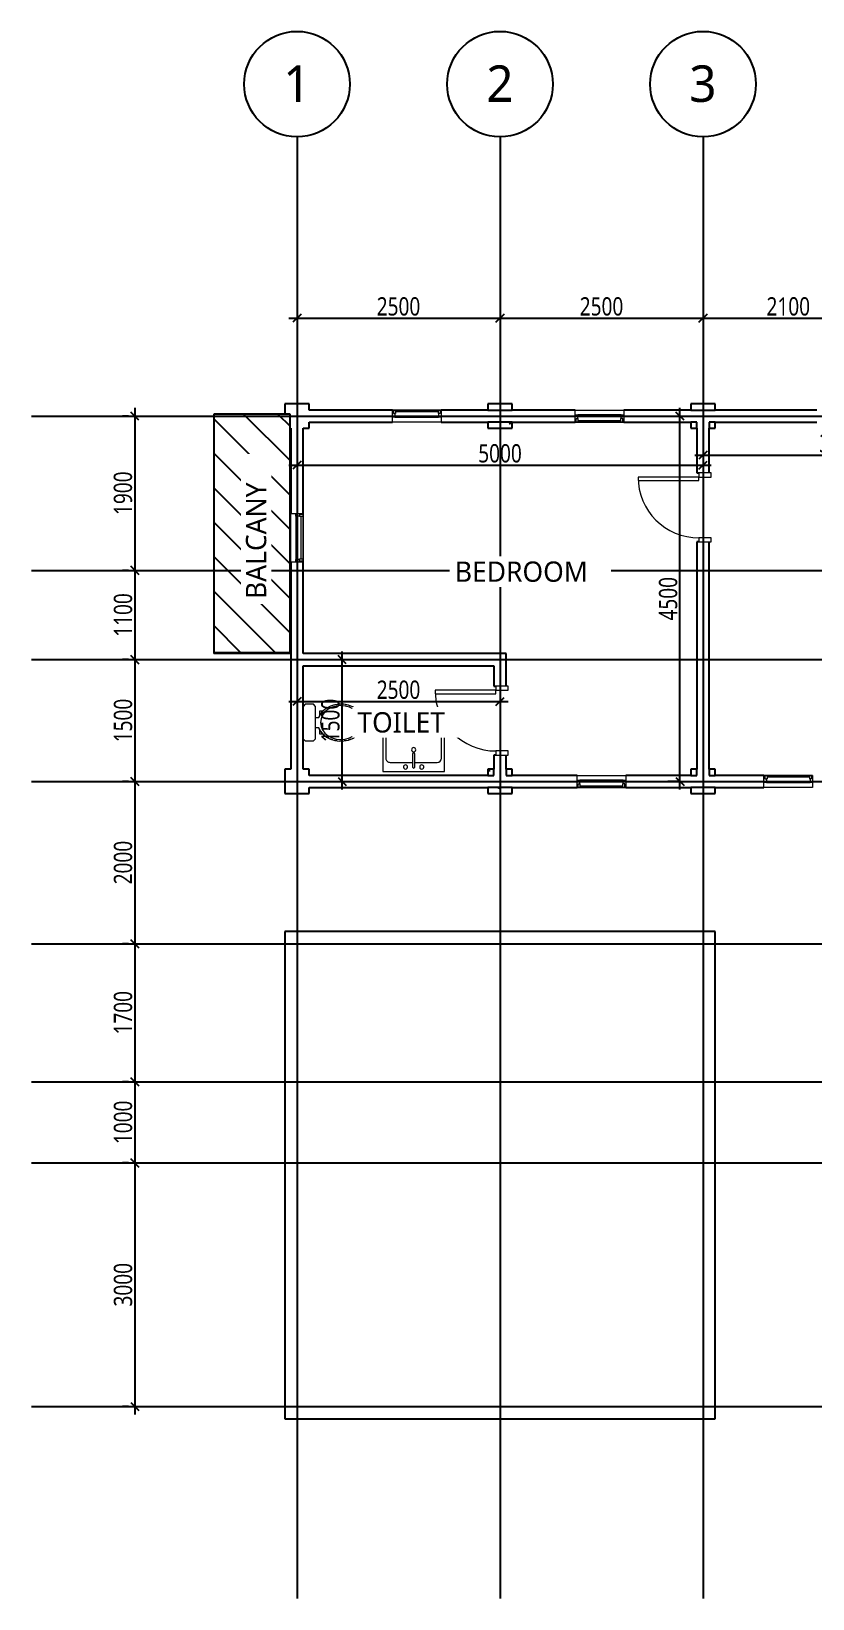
# Model space of a CAD drawing. Header units: millimetres. Extents: x 5566 to 76250, y 4768 to 55588.
# Drawn here: x 32882 to 42503, y 23200 to 42506 of the extents above; entities that cross this region are included whole.
import ezdxf

# ---------------------------------------------------------------- set-up
doc = ezdxf.new("R2010")
doc.units = ezdxf.units.MM
doc.layers.get('0').update_dxf_attribs({"color": 250})
doc.layers.get('Defpoints').update_dxf_attribs({"color": 255})
for name, color, linetype, lineweight in [('A-DOOR', 255, 'Continuous', 15), ('A-DOOR-FRAM', 255, 'Continuous', 18), ('A-FLOR-HRAL', 255, 'Continuous', 9), ('A-GLAZ', 255, 'Continuous', 15), ('P-SANR-FIXT', 255, 'Continuous', 9)]:
    doc.layers.add(name, color=color, linetype=linetype, lineweight=lineweight)
doc.styles.add('Trebuchet MS_1', font='trebuc.ttf', dxfattribs={"height": 450})
doc.styles.add('Trebuchet MS_3', font='trebuc.ttf', dxfattribs={"height": 450})
doc.styles.add('Trebuchet MS_4', font='trebuc.ttf', dxfattribs={"width": 0.8, "height": 225})
doc.dimstyles.new('Linear_-_2_25mm_Trebuchet_MS', dxfattribs={"dimscale": 304.8, "dimtxt": 231.963954, "dimasz": 0.328084, "dimexe": 0.492126, "dimexo": 0.492126, "dimgap": 0.098425, "dimtad": 1, "dimdec": 0, "dimzin": 0, "dimdsep": 46, "dimtxsty": 'Trebuchet MS_4', "dimblk1": 'OBLIQUE', "dimblk2": 'OBLIQUE', "dimsah": 1, "dimcen": 0.09, "dimdle": 0.328084, "dimazin": 0, "dimtfac": 1, "dimtdec": 4, "dimtix": 1, "dimtmove": 0, "dimatfit": 3, "dimfxl": 1, "dimtvp": 1, "dimtolj": 1, "dimtzin": 0, "dimarcsym": 2})
pattern_1 = [(50, (41522.4, 27944.3), (728.737, -63.756), [76.2, -838.2]), (355, (41522.4, 27944.3), (-140.97, 764.23), [60.96, -670.56]), (100.451, (41583.1, 27939), (587.77, 700.467), [64.76, -712.36]), (46.184, (41522.4, 28147.5), (1084.32, -168.17), [114.3, -1257.3]), (96.636, (41612.7, 28133.5), (949.61, 989.71), [97.14, -1068.54]), (351.184, (41522.4, 28147.5), (949.62, 989.7), [91.44, -1005.84]), (21, (41624, 28096.7), (606.458, -409.06), [76.2, -838.2]), (326, (41624, 28096.7), (247.21, 736.753), [60.96, -670.56]), (71.451, (41674.5, 28062.6), (853.67, 327.685), [64.76, -712.36]), (37.5, (41522.4, 27944.3), (12.355, 338.22), [33.528, -628.904, 33.528, -647.192, -673.1]), (37.5, (41522.4, 27944.3), (12.355, 338.22), [-1343.152, 33.528, -639.572]), (7.5, (41522.4, 27944.3), (267.279, 400.722), [33.528, -354.584, 33.528, -613.664, -256.54]), (7.5, (41522.4, 27944.3), (267.279, 400.722), [-1035.304, 33.528, -223.012]), (327.5, (41295.82, 27944.3), (542.363, -22.915), [33.528, -220.472, 33.528, -758.952, -1051.56]), (327.5, (41295.82, 27944.3), (542.363, -22.915), [-1046.48, 33.528, -1018.032]), (317.5, (41194.2, 27944.3), (592.517, 101.707), [33.528, -296.672, 33.528, -492.76, -746.76]), (317.5, (41194.2, 27944.3), (592.517, 101.707), [-856.49, 33.53, -713.23])]

# ---------------------------------------------------------------- blocks, each defined once
blk = doc.blocks.new('M_Door-Passage-Single-Vision_Lite - 750 x 2000mm-1696654-L2 - Architectural')
at = {"layer": 'A-DOOR'}
for p, q in [((375, 806.35), (330, 806.35)), ((330, 806.35), (330, 56.35)), ((375, 56.35), (375, 806.35)), ((330, 56.35), (375, 56.35))]:
    blk.add_line(p, q, dxfattribs=at)
blk.add_arc((375, 56.35), 750, 90, 180, dxfattribs=at)
at = {"layer": 'A-DOOR-FRAM'}
for p, q in [((-375, 56.35), (-425, 56.35)), ((-425, 56.35), (-425, -93.65)), ((-375, -93.65), (-375, 56.35)), ((375, 56.35), (375, -93.65)), ((425, 56.35), (375, 56.35)), ((425, -93.65), (425, 56.35)), ((-425, -93.65), (-375, -93.65)), ((375, -93.65), (425, -93.65))]:
    blk.add_line(p, q, dxfattribs=at)
blk = doc.blocks.new('M_Window-Fixed - 600 x 900mm-1696655-L2 - Architectural')
at = {"layer": 'A-GLAZ'}
for p, q in [((-300, 75), (300, 75)), ((-300, -75), (-300, 75)), ((-261.9, 75), (-300, 75)), ((-287.3, 75), (-287.3, 30.55)), ((-287.3, 30.55), (-268.25, 30.55)), ((-261.9, 30.55), (-268.25, 30.55)), ((-268.25, 30.55), (-268.25, -13.9)), ((261.9, 75), (-261.9, 75)), ((-261.9, 75), (-261.9, 30.55)), ((261.9, 52.775), (-261.9, 52.775)), ((261.9, 75), (261.9, 30.55)), ((300, 75), (261.9, 75)), ((261.9, 30.55), (268.25, 30.55)), ((268.25, 30.55), (268.25, -13.9)), ((287.3, 30.55), (268.25, 30.55)), ((287.3, 75), (287.3, 30.55)), ((300, 75), (300, -75)), ((-268.25, -13.9), (-300, -13.9)), ((300, -75), (-300, -75)), ((-268.25, -13.9), (268.25, -13.9)), ((300, -13.9), (268.25, -13.9))]:
    blk.add_line(p, q, dxfattribs=at)
blk = doc.blocks.new('Top Rail Type - Top Rail_Internal_-1708701-L2 - Architectural')
at = {"layer": 'A-FLOR-HRAL'}
for p, q in [((-6394, 6897), (-6394, 6912)), ((-5444, 6897), (-6394, 6897)), ((-5455, 6947), (-5444, 6947))]:
    blk.add_line(p, q, dxfattribs=at)
blk = doc.blocks.new('Top Rail Type - Top Rail_Internal_-V5-L2 - Architectural')
at = {"layer": 'A-FLOR-HRAL'}
for p, q in [((-6394, 6912), (-6394, 6897)), ((-6394, 6897), (-5444, 6897)), ((-5455, 6947), (-5444, 6947))]:
    blk.add_line(p, q, dxfattribs=at)
blk = doc.blocks.new('M_Water Closet - Flush Tank - Private - 6_1 Lpf-1532501-L2 - Architectural')
at = {"layer": 'P-SANR-FIXT'}
for p, q in [((25, 225), (0, 200)), ((127, 225), (25, 225)), ((152, 200), (127, 225)), ((152, -200), (152, 200)), ((152, 63), (195, 63)), ((243, 140), (203, 140)), ((203, 140), (203, 80)), ((216, 110), (216, 106)), ((219, 110), (216, 110)), ((219, 110), (245, 142)), ((195, -64), (152, -64)), ((203, -80), (203, -140)), ((203, -140), (243, -140)), ((216, -106), (216, -110)), ((216, -110), (219, -110)), ((233, -129), (219, -110)), ((636, -180), (611, -194)), ((678, -147), (656, -166)), ((710, -107), (693, -131)), ((737, -46), (720, -90)), ((0, -200), (25, -225)), ((25, -225), (127, -225)), ((127, -225), (152, -200)), ((588, -205), (560, -214))]:
    blk.add_line(p, q, dxfattribs=at)
at = {"layer": 'P-SANR-FIXT', "flags": 128}
for points in [[(743, 0), (737, 46), (720, 91), (692, 132), (655, 167), (609, 195), (558, 215), (503, 226), (446, 228), (390, 220), (336, 204), (289, 178), (248, 146), (216, 107), (195, 63)], [(712, 0), (706, 47), (688, 91), (658, 131), (619, 164), (572, 189), (519, 204), (464, 210), (408, 204), (356, 189), (308, 164), (269, 131), (239, 91), (221, 47), (215, 0)], [(301, 186), (329, 200), (333, 202)], [(352, 210), (377, 217), (384, 219)], [(406, 224), (429, 227), (438, 228)], [(461, 229), (481, 228), (493, 227)], [(517, 224), (533, 221), (547, 218)], [(569, 212), (583, 207), (597, 201)], [(195, 63), (204, 85), (216, 106)], [(219, 110), (217, 108), (216, 106)], [(248, 146), (286, 176), (287, 177)], [(618, 190), (628, 185), (643, 175)], [(661, 162), (667, 156), (682, 143)], [(696, 127), (699, 122), (712, 104)], [(722, 88), (723, 84), (733, 59)], [(738, 45), (738, 43), (743, 0)], [(195, -64), (216, -107), (248, -146), (289, -178), (336, -204), (390, -220), (446, -228), (503, -226), (558, -215), (609, -195), (655, -167), (692, -132), (720, -91), (737, -46), (743, 0)], [(216, -106), (204, -85), (195, -64)], [(215, 0), (221, -47), (239, -91), (269, -131), (308, -164), (356, -189), (408, -204), (464, -210), (519, -204), (572, -189), (619, -164), (658, -131), (688, -91), (706, -47), (712, 0)], [(216, -106), (217, -108), (219, -110)], [(270, -165), (251, -148), (250, -147)], [(315, -193), (292, -180), (290, -179)], [(366, -214), (340, -205), (338, -204)], [(421, -226), (393, -221), (391, -221)], [(478, -228), (449, -228), (447, -228)], [(534, -221), (505, -226), (504, -226)]]:
    blk.add_lwpolyline(points, dxfattribs=at)
blk = doc.blocks.new('M_Sink Kitchen-Single - 760 x 535mm-1436930-L2 - Architectural')
at = {"layer": 'P-SANR-FIXT'}
for p, q in [((396, 270), (-364, 270)), ((-364, 270), (-364, -265)), ((3, 213), (3, 53)), ((28, 213), (28, 53)), ((396, -265), (396, 270)), ((-326, 105), (-326, -176)), ((3, 156), (-275, 156)), ((307, 156), (28, 156)), ((358, -176), (358, 105)), ((-364, -265), (396, -265)), ((-275, -227), (307, -227))]:
    blk.add_line(p, q, dxfattribs=at)
for centre, radius, start, end in [((-84, 213), 25.4, 360, 180), ((-84, 213), 25.4, 180, 0), ((16, 213), 12.7, 360, 180), ((116, 213), 25.4, 360, 180), ((116, 213), 25.4, 180, 360), ((-275, 105), 50.8, 90, 180), ((16, 0), 25.4, 360, 180), ((16, 0), 25.4, 180, 0), ((16, 53), 12.7, 180, 0), ((307, 105), 50.8, 360, 90), ((-275, -176), 50.8, 180, 270), ((307, -176), 50.8, 270, 0)]:
    blk.add_arc(centre, radius, start, end, dxfattribs=at)
blk = doc.blocks.new('Grid - M_Grid Head - Circle-50561-L2 - Architectural')
blk.add_circle((0, 0), 6.5)
blk = doc.blocks.new('_Oblique')
at = {"color": 0, "linetype": 'ByBlock', "lineweight": -2}
blk.add_line((-0.5, -0.5), (0.5, 0.5), dxfattribs=at)
blk = doc.blocks.new('*D431')
at = {"color": 0, "lineweight": -2, "transparency": 16777216}
for p, q in [((36153, 37467), (36153, 37012)), ((36053, 37162), (41253, 37162)), ((41153, 37083), (41153, 37012))]:
    blk.add_line(p, q, dxfattribs=at)
at = {"layer": 'Defpoints', "color": 0, "transparency": 16777216}
for p in [(36153, 37617), (41153, 37233), (41153, 37162)]:
    blk.add_point(p, dxfattribs=at)
at = {"color": 0, "lineweight": -2, "transparency": 16777216, "xscale": 100, "yscale": 100, "zscale": 100, "rotation": 180}
blk.add_blockref('_Oblique', (36153, 37162), dxfattribs=at)
at = {"color": 0, "lineweight": -2, "transparency": 16777216, "xscale": 100, "yscale": 100, "zscale": 100}
blk.add_blockref('_Oblique', (41153, 37162), dxfattribs=at)
at = {"color": 0, "transparency": 16777216, "insert": (38653, 37307), "char_height": 225, "width": 566.15, "attachment_point": 5, "style": 'Trebuchet MS_4'}
blk.add_mtext('\\A1;5000', dxfattribs=at)
blk = doc.blocks.new('*D432')
at = {"color": 0, "lineweight": -2, "transparency": 16777216}
for p, q in [((40869, 33167), (40869, 37867)), ((40948, 37767), (41019, 37767)), ((40853, 33267), (40719, 33267))]:
    blk.add_line(p, q, dxfattribs=at)
at = {"layer": 'Defpoints', "color": 0, "transparency": 16777216}
for p in [(40798, 37767), (40869, 37767), (41003, 33267)]:
    blk.add_point(p, dxfattribs=at)
at = {"color": 0, "lineweight": -2, "transparency": 16777216, "xscale": 100, "yscale": 100, "zscale": 100}
for p, rotation in [((40869, 37767), 90), ((40869, 33267), 270)]:
    blk.add_blockref('_Oblique', p, dxfattribs=dict(at, rotation=rotation))
at = {"color": 0, "transparency": 16777216, "insert": (40724, 35517), "char_height": 225, "width": 566.15, "attachment_point": 5, "rotation": 90, "style": 'Trebuchet MS_4'}
blk.add_mtext('\\A1;4500', dxfattribs=at)
blk = doc.blocks.new('*D433')
at = {"color": 0, "lineweight": -2, "transparency": 16777216}
for p, q in [((36710, 33167), (36710, 34867)), ((36789, 34767), (36860, 34767)), ((36789, 33267), (36860, 33267))]:
    blk.add_line(p, q, dxfattribs=at)
at = {"layer": 'Defpoints', "color": 0, "transparency": 16777216}
for p in [(36639, 34767), (36710, 34767), (36639, 33267)]:
    blk.add_point(p, dxfattribs=at)
at = {"color": 0, "lineweight": -2, "transparency": 16777216, "xscale": 100, "yscale": 100, "zscale": 100}
for p, rotation in [((36710, 34767), 90), ((36710, 33267), 270)]:
    blk.add_blockref('_Oblique', p, dxfattribs=dict(at, rotation=rotation))
at = {"color": 0, "transparency": 16777216, "insert": (36565, 34017), "char_height": 225, "width": 566.15, "attachment_point": 5, "rotation": 90, "style": 'Trebuchet MS_4'}
blk.add_mtext('\\A1;1500', dxfattribs=at)
blk = doc.blocks.new('*D434')
at = {"color": 0, "lineweight": -2, "transparency": 16777216}
for p, q in [((36053, 34251), (38753, 34251)), ((36153, 34171), (36153, 34101)), ((38653, 34171), (38653, 34101))]:
    blk.add_line(p, q, dxfattribs=at)
at = {"layer": 'Defpoints', "color": 0, "transparency": 16777216}
for p in [(36153, 34321), (38653, 34321), (38653, 34251)]:
    blk.add_point(p, dxfattribs=at)
at = {"color": 0, "lineweight": -2, "transparency": 16777216, "xscale": 100, "yscale": 100, "zscale": 100, "rotation": 180}
blk.add_blockref('_Oblique', (36153, 34251), dxfattribs=at)
at = {"color": 0, "lineweight": -2, "transparency": 16777216, "xscale": 100, "yscale": 100, "zscale": 100}
blk.add_blockref('_Oblique', (38653, 34251), dxfattribs=at)
at = {"color": 0, "transparency": 16777216, "insert": (37403, 34395), "char_height": 225, "width": 566.15, "attachment_point": 5, "style": 'Trebuchet MS_4'}
blk.add_mtext('\\A1;2500', dxfattribs=at)
blk = doc.blocks.new('*D449')
at = {"color": 0, "lineweight": -2, "transparency": 16777216}
for p, q in [((41153, 37467), (41153, 37135)), ((44553, 37467), (44553, 37135)), ((41053, 37285), (44653, 37285))]:
    blk.add_line(p, q, dxfattribs=at)
at = {"layer": 'Defpoints', "color": 0, "transparency": 16777216}
for p in [(41153, 37617), (44553, 37617), (44553, 37285)]:
    blk.add_point(p, dxfattribs=at)
at = {"color": 0, "lineweight": -2, "transparency": 16777216, "xscale": 100, "yscale": 100, "zscale": 100, "rotation": 180}
blk.add_blockref('_Oblique', (41153, 37285), dxfattribs=at)
at = {"color": 0, "lineweight": -2, "transparency": 16777216, "xscale": 100, "yscale": 100, "zscale": 100}
blk.add_blockref('_Oblique', (44553, 37285), dxfattribs=at)
at = {"color": 0, "transparency": 16777216, "insert": (42853, 37430), "char_height": 225, "width": 566.15, "attachment_point": 5, "style": 'Trebuchet MS_4'}
blk.add_mtext('\\A1;3400', dxfattribs=at)
blk = doc.blocks.new('*D450')
at = {"color": 0, "lineweight": -2, "transparency": 16777216}
for p, q in [((36053, 38973), (38753, 38973)), ((36153, 38894), (36153, 38823)), ((38653, 38894), (38653, 38823))]:
    blk.add_line(p, q, dxfattribs=at)
at = {"layer": 'Defpoints', "color": 0, "transparency": 16777216}
for p in [(36153, 39044), (38653, 39044), (38653, 38973)]:
    blk.add_point(p, dxfattribs=at)
at = {"color": 0, "lineweight": -2, "transparency": 16777216, "xscale": 100, "yscale": 100, "zscale": 100, "rotation": 180}
blk.add_blockref('_Oblique', (36153, 38973), dxfattribs=at)
at = {"color": 0, "lineweight": -2, "transparency": 16777216, "xscale": 100, "yscale": 100, "zscale": 100}
blk.add_blockref('_Oblique', (38653, 38973), dxfattribs=at)
at = {"color": 0, "transparency": 16777216, "insert": (37403, 39117), "char_height": 225, "width": 566.15, "attachment_point": 5, "style": 'Trebuchet MS_4'}
blk.add_mtext('\\A1;2500', dxfattribs=at)
blk = doc.blocks.new('*D451')
at = {"color": 0, "lineweight": -2, "transparency": 16777216}
for p, q in [((38553, 38973), (41253, 38973)), ((38653, 38894), (38653, 38823)), ((41153, 38894), (41153, 38823))]:
    blk.add_line(p, q, dxfattribs=at)
at = {"layer": 'Defpoints', "color": 0, "transparency": 16777216}
for p in [(38653, 39044), (41153, 39044), (41153, 38973)]:
    blk.add_point(p, dxfattribs=at)
at = {"color": 0, "lineweight": -2, "transparency": 16777216, "xscale": 100, "yscale": 100, "zscale": 100, "rotation": 180}
blk.add_blockref('_Oblique', (38653, 38973), dxfattribs=at)
at = {"color": 0, "lineweight": -2, "transparency": 16777216, "xscale": 100, "yscale": 100, "zscale": 100}
blk.add_blockref('_Oblique', (41153, 38973), dxfattribs=at)
at = {"color": 0, "transparency": 16777216, "insert": (39903, 39117), "char_height": 225, "width": 566.15, "attachment_point": 5, "style": 'Trebuchet MS_4'}
blk.add_mtext('\\A1;2500', dxfattribs=at)
blk = doc.blocks.new('*D452')
at = {"color": 0, "lineweight": -2, "transparency": 16777216}
for p, q in [((41053, 38973), (43353, 38973)), ((41153, 38894), (41153, 38823)), ((43253, 38894), (43253, 38823))]:
    blk.add_line(p, q, dxfattribs=at)
at = {"layer": 'Defpoints', "color": 0, "transparency": 16777216}
for p in [(41153, 39044), (43253, 39044), (43253, 38973)]:
    blk.add_point(p, dxfattribs=at)
at = {"color": 0, "lineweight": -2, "transparency": 16777216, "xscale": 100, "yscale": 100, "zscale": 100, "rotation": 180}
blk.add_blockref('_Oblique', (41153, 38973), dxfattribs=at)
at = {"color": 0, "lineweight": -2, "transparency": 16777216, "xscale": 100, "yscale": 100, "zscale": 100}
blk.add_blockref('_Oblique', (43253, 38973), dxfattribs=at)
at = {"color": 0, "transparency": 16777216, "insert": (42203, 39117), "char_height": 225, "width": 566.15, "attachment_point": 5, "style": 'Trebuchet MS_4'}
blk.add_mtext('\\A1;2100', dxfattribs=at)
blk = doc.blocks.new('*D457')
at = {"color": 0, "lineweight": -2, "transparency": 16777216}
for p, q in [((34155, 37867), (34155, 35767)), ((34076, 37767), (34005, 37767)), ((34076, 35867), (34005, 35867))]:
    blk.add_line(p, q, dxfattribs=at)
at = {"layer": 'Defpoints', "color": 0, "transparency": 16777216}
for p in [(34226, 37767), (34155, 35867), (34226, 35867)]:
    blk.add_point(p, dxfattribs=at)
at = {"color": 0, "lineweight": -2, "transparency": 16777216, "xscale": 100, "yscale": 100, "zscale": 100}
for p, rotation in [((34155, 37767), 90), ((34155, 35867), 270)]:
    blk.add_blockref('_Oblique', p, dxfattribs=dict(at, rotation=rotation))
at = {"color": 0, "transparency": 16777216, "insert": (34010, 36817), "char_height": 225, "width": 566.15, "attachment_point": 5, "rotation": 90, "style": 'Trebuchet MS_4'}
blk.add_mtext('\\A1;1900', dxfattribs=at)
blk = doc.blocks.new('*D458')
at = {"color": 0, "lineweight": -2, "transparency": 16777216}
for p, q in [((34155, 35967), (34155, 34667)), ((34076, 35867), (34005, 35867)), ((34076, 34767), (34005, 34767))]:
    blk.add_line(p, q, dxfattribs=at)
at = {"layer": 'Defpoints', "color": 0, "transparency": 16777216}
for p in [(34226, 35867), (34155, 34767), (34226, 34767)]:
    blk.add_point(p, dxfattribs=at)
at = {"color": 0, "lineweight": -2, "transparency": 16777216, "xscale": 100, "yscale": 100, "zscale": 100}
for p, rotation in [((34155, 35867), 90), ((34155, 34767), 270)]:
    blk.add_blockref('_Oblique', p, dxfattribs=dict(at, rotation=rotation))
at = {"color": 0, "transparency": 16777216, "insert": (34011, 35317), "char_height": 225, "width": 566.15, "attachment_point": 5, "rotation": 90, "style": 'Trebuchet MS_4'}
blk.add_mtext('\\A1;1100', dxfattribs=at)
blk = doc.blocks.new('*D459')
at = {"color": 0, "lineweight": -2, "transparency": 16777216}
for p, q in [((34076, 34767), (34005, 34767)), ((34155, 34867), (34155, 33167)), ((34076, 33267), (34005, 33267))]:
    blk.add_line(p, q, dxfattribs=at)
at = {"layer": 'Defpoints', "color": 0, "transparency": 16777216}
for p in [(34226, 34767), (34155, 33267), (34226, 33267)]:
    blk.add_point(p, dxfattribs=at)
at = {"color": 0, "lineweight": -2, "transparency": 16777216, "xscale": 100, "yscale": 100, "zscale": 100}
for p, rotation in [((34155, 34767), 90), ((34155, 33267), 270)]:
    blk.add_blockref('_Oblique', p, dxfattribs=dict(at, rotation=rotation))
at = {"color": 0, "transparency": 16777216, "insert": (34011, 34017), "char_height": 225, "width": 566.15, "attachment_point": 5, "rotation": 90, "style": 'Trebuchet MS_4'}
blk.add_mtext('\\A1;1500', dxfattribs=at)
blk = doc.blocks.new('*D393')
at = {"color": 0, "lineweight": -2, "transparency": 16777216}
for p, q in [((34076, 33267), (34005, 33267)), ((34155, 33367), (34155, 31167)), ((34076, 31267), (34005, 31267))]:
    blk.add_line(p, q, dxfattribs=at)
at = {"layer": 'Defpoints', "color": 0, "transparency": 16777216}
for p in [(34226, 33267), (34155, 31267), (34226, 31267)]:
    blk.add_point(p, dxfattribs=at)
at = {"color": 0, "lineweight": -2, "transparency": 16777216, "xscale": 100, "yscale": 100, "zscale": 100}
for p, rotation in [((34155, 33267), 90), ((34155, 31267), 270)]:
    blk.add_blockref('_Oblique', p, dxfattribs=dict(at, rotation=rotation))
at = {"color": 0, "transparency": 16777216, "insert": (34011, 32267), "char_height": 225, "width": 566.15, "attachment_point": 5, "rotation": 90, "style": 'Trebuchet MS_4'}
blk.add_mtext('\\A1;2000', dxfattribs=at)
blk = doc.blocks.new('*D394')
at = {"color": 0, "lineweight": -2, "transparency": 16777216}
for p, q in [((34155, 31367), (34155, 29467)), ((34076, 31267), (34005, 31267)), ((34076, 29567), (34005, 29567))]:
    blk.add_line(p, q, dxfattribs=at)
at = {"layer": 'Defpoints', "color": 0, "transparency": 16777216}
for p in [(34226, 31267), (34155, 29567), (34226, 29567)]:
    blk.add_point(p, dxfattribs=at)
at = {"color": 0, "lineweight": -2, "transparency": 16777216, "xscale": 100, "yscale": 100, "zscale": 100}
for p, rotation in [((34155, 31267), 90), ((34155, 29567), 270)]:
    blk.add_blockref('_Oblique', p, dxfattribs=dict(at, rotation=rotation))
at = {"color": 0, "transparency": 16777216, "insert": (34011, 30417), "char_height": 225, "width": 566.15, "attachment_point": 5, "rotation": 90, "style": 'Trebuchet MS_4'}
blk.add_mtext('\\A1;1700', dxfattribs=at)
blk = doc.blocks.new('*D395')
at = {"color": 0, "lineweight": -2, "transparency": 16777216}
for p, q in [((34076, 29567), (34005, 29567)), ((34155, 29667), (34155, 28467)), ((34076, 28567), (34005, 28567))]:
    blk.add_line(p, q, dxfattribs=at)
at = {"layer": 'Defpoints', "color": 0, "transparency": 16777216}
for p in [(34226, 29567), (34155, 28567), (34226, 28567)]:
    blk.add_point(p, dxfattribs=at)
at = {"color": 0, "lineweight": -2, "transparency": 16777216, "xscale": 100, "yscale": 100, "zscale": 100}
for p, rotation in [((34155, 29567), 90), ((34155, 28567), 270)]:
    blk.add_blockref('_Oblique', p, dxfattribs=dict(at, rotation=rotation))
at = {"color": 0, "transparency": 16777216, "insert": (34011, 29067), "char_height": 225, "width": 566.15, "attachment_point": 5, "rotation": 90, "style": 'Trebuchet MS_4'}
blk.add_mtext('\\A1;1000', dxfattribs=at)
blk = doc.blocks.new('*D396')
at = {"color": 0, "lineweight": -2, "transparency": 16777216}
for p, q in [((34155, 28667), (34155, 25467)), ((34076, 28567), (34005, 28567)), ((34076, 25567), (34005, 25567))]:
    blk.add_line(p, q, dxfattribs=at)
at = {"layer": 'Defpoints', "color": 0, "transparency": 16777216}
for p in [(34226, 28567), (34155, 25567), (34226, 25567)]:
    blk.add_point(p, dxfattribs=at)
at = {"color": 0, "lineweight": -2, "transparency": 16777216, "xscale": 100, "yscale": 100, "zscale": 100}
for p, rotation in [((34155, 28567), 90), ((34155, 25567), 270)]:
    blk.add_blockref('_Oblique', p, dxfattribs=dict(at, rotation=rotation))
at = {"color": 0, "transparency": 16777216, "insert": (34011, 27067), "char_height": 225, "width": 566.15, "attachment_point": 5, "rotation": 90, "style": 'Trebuchet MS_4'}
blk.add_mtext('\\A1;3000', dxfattribs=at)

msp = doc.modelspace()

# ---------------------------------------------------------------- hatches: boundary and pattern name
at = {"true_color": 0x000000}
h = msp.add_hatch(dxfattribs=at)
h.set_pattern_fill('FP_1', color=18, style=0, pattern_type=2)
h.set_pattern_definition(pattern_1)
h.paths.add_polyline_path([(38502.89531, 37616.7324), (38802.89531, 37616.7324), (38802.89531, 37691.7324), (38502.89531, 37691.7324)])
h.paths.add_polyline_path([(38802.89531, 37841.7324), (38802.89531, 37916.7324), (38502.89531, 37916.7324), (38502.89531, 37841.7324)])
h = msp.add_hatch(dxfattribs=at)
h.set_pattern_fill('FP_2', color=18, style=0, pattern_type=2)
h.set_pattern_definition([(135, (41522.4, 27944.3), (-212.132, -212.132), [])])
h.paths.add_polyline_path([(36067.29531, 34856.7324), (36067.29531, 37791.7324), (35127.89531, 37791.7324), (35127.89531, 34856.7324)])
h = msp.add_hatch(dxfattribs=at)
h.set_pattern_fill('FP_1', color=18, style=0, pattern_type=2)
h.set_pattern_definition(pattern_1)
h.paths.add_polyline_path([(38802.89531, 33116.7324), (38802.89531, 33191.7324), (38502.89531, 33191.7324), (38502.89531, 33116.7324)])
h.paths.add_polyline_path([(38727.89531, 33341.7324), (38802.89531, 33341.7324), (38802.89531, 33416.7324), (38727.89531, 33416.7324)])
h.paths.add_polyline_path([(38577.89531, 33341.7324), (38577.89531, 33416.7324), (38502.89531, 33416.7324), (38502.89531, 33341.7324)])

# ---------------------------------------------------------------- linework, layer by layer
at = {"color": 18, "true_color": 0x000000}
for p, q in [((36152.89531, 41206.38928), (36152.89531, 23200)), ((38652.89531, 41206.38928), (38652.89531, 23200)), ((41152.89531, 41206.38928), (41152.89531, 23200)), ((36302.89531, 37916.7324), (36002.89531, 37916.7324)), ((36002.89531, 37916.7324), (36002.89531, 37791.7324)), ((36302.89531, 37841.7324), (36302.89531, 37916.7324)), ((37327.89531, 37841.7324), (36302.89531, 37841.7324)), ((38502.89531, 37841.7324), (37927.89531, 37841.7324)), ((38802.89531, 37916.7324), (38502.89531, 37916.7324)), ((38502.89531, 37916.7324), (38502.89531, 37841.7324)), ((38502.89531, 37841.7324), (38802.89531, 37841.7324)), ((38802.89531, 37841.7324), (38802.89531, 37916.7324)), ((39577.89531, 37841.7324), (38802.89531, 37841.7324)), ((41002.89531, 37841.7324), (40177.89531, 37841.7324)), ((41302.89531, 37916.7324), (41002.89531, 37916.7324)), ((41002.89531, 37916.7324), (41002.89531, 37841.7324)), ((41002.89531, 37841.7324), (41302.89531, 37841.7324)), ((41302.89531, 37841.7324), (41302.89531, 37916.7324)), ((42552.89531, 37841.7324), (41302.89531, 37841.7324)), ((32881.50786, 37766.7324), (53561.14899, 37766.7324)), ((36067.29531, 37791.7324), (35127.89531, 37791.7324)), ((35127.89531, 37791.7324), (35127.89531, 34856.7324)), ((36067.29531, 34856.7324), (36067.29531, 37791.7324)), ((36302.89531, 37691.7324), (37327.89531, 37691.7324)), ((36302.89531, 37616.7324), (36302.89531, 37691.7324)), ((37927.89531, 37691.7324), (38502.89531, 37691.7324)), ((38802.89531, 37691.7324), (38502.89531, 37691.7324)), ((38502.89531, 37691.7324), (38502.89531, 37616.7324)), ((38802.89531, 37691.7324), (39577.89531, 37691.7324)), ((38802.89531, 37616.7324), (38802.89531, 37691.7324)), ((40177.89531, 37691.7324), (41002.89531, 37691.7324)), ((41077.89531, 37691.7324), (41002.89531, 37691.7324)), ((41002.89531, 37691.7324), (41002.89531, 37616.7324)), ((41077.89531, 37616.7324), (41077.89531, 37691.7324)), ((41302.89531, 37691.7324), (41227.89531, 37691.7324)), ((41227.89531, 37691.7324), (41227.89531, 37616.7324)), ((41302.89531, 37691.7324), (42552.89531, 37691.7324)), ((41302.89531, 37616.7324), (41302.89531, 37691.7324)), ((36067.29531, 37616.7324), (36077.89531, 37616.7324)), ((36077.89531, 37616.7324), (36077.89531, 36566.7324)), ((36227.89531, 36566.7324), (36227.89531, 37616.7324)), ((36227.89531, 37616.7324), (36302.89531, 37616.7324)), ((38502.89531, 37616.7324), (38802.89531, 37616.7324)), ((41002.89531, 37616.7324), (41077.89531, 37616.7324)), ((41077.89531, 37616.7324), (41077.89531, 37066.7324)), ((41227.89531, 37066.7324), (41227.89531, 37616.7324)), ((41227.89531, 37616.7324), (41302.89531, 37616.7324)), ((41077.89531, 37066.7324), (41102.89531, 37066.7324)), ((41077.89531, 36216.7324), (41077.89531, 33416.7324)), ((41102.89531, 36216.7324), (41077.89531, 36216.7324)), ((41227.89531, 33416.7324), (41227.89531, 36216.7324)), ((36077.89531, 35966.7324), (36077.89531, 33416.7324)), ((36227.89531, 34841.7324), (36227.89531, 35966.7324)), ((32881.50786, 35866.7324), (53561.14899, 35866.7324)), ((32881.50786, 34766.7324), (53561.14899, 34766.7324)), ((35127.89531, 34856.7324), (36067.29531, 34856.7324)), ((38727.89531, 34841.7324), (36227.89531, 34841.7324)), ((38727.89531, 34441.7324), (38727.89531, 34841.7324)), ((36227.89531, 34691.7324), (38577.89531, 34691.7324)), ((36227.89531, 33416.7324), (36227.89531, 34691.7324)), ((38577.89531, 34691.7324), (38577.89531, 34441.7324)), ((38577.89531, 34441.7324), (38602.89531, 34441.7324)), ((36002.89531, 33416.7324), (36002.89531, 33116.7324)), ((36077.89531, 33416.7324), (36002.89531, 33416.7324)), ((36302.89531, 33416.7324), (36227.89531, 33416.7324)), ((36302.89531, 33341.7324), (36302.89531, 33416.7324)), ((38502.89531, 33416.7324), (38502.89531, 33341.7324)), ((38577.89531, 33416.7324), (38502.89531, 33416.7324)), ((38577.89531, 33591.7324), (38577.89531, 33416.7324)), ((38602.89531, 33591.7324), (38577.89531, 33591.7324)), ((38577.89531, 33341.7324), (38577.89531, 33416.7324)), ((38727.89531, 33416.7324), (38727.89531, 33591.7324)), ((38802.89531, 33416.7324), (38727.89531, 33416.7324)), ((38727.89531, 33416.7324), (38727.89531, 33341.7324)), ((38802.89531, 33341.7324), (38802.89531, 33416.7324)), ((41002.89531, 33416.7324), (41002.89531, 33341.7324)), ((41077.89531, 33416.7324), (41002.89531, 33416.7324)), ((41077.89531, 33341.7324), (41077.89531, 33416.7324)), ((41302.89531, 33416.7324), (41227.89531, 33416.7324)), ((41227.89531, 33416.7324), (41227.89531, 33341.7324)), ((41302.89531, 33341.7324), (41302.89531, 33416.7324)), ((32881.50786, 33266.7324), (53561.14899, 33266.7324)), ((38502.89531, 33341.7324), (36302.89531, 33341.7324)), ((38502.89531, 33341.7324), (38577.89531, 33341.7324)), ((38727.89531, 33341.7324), (38802.89531, 33341.7324)), ((39602.89531, 33341.7324), (38802.89531, 33341.7324)), ((41002.89531, 33341.7324), (40202.89531, 33341.7324)), ((41002.89531, 33341.7324), (41077.89531, 33341.7324)), ((41227.89531, 33341.7324), (41302.89531, 33341.7324)), ((41902.89531, 33341.7324), (41302.89531, 33341.7324)), ((36002.89531, 33116.7324), (36302.89531, 33116.7324)), ((36302.89531, 33191.7324), (38502.89531, 33191.7324)), ((36302.89531, 33116.7324), (36302.89531, 33191.7324)), ((38802.89531, 33191.7324), (38502.89531, 33191.7324)), ((38502.89531, 33191.7324), (38502.89531, 33116.7324)), ((38502.89531, 33116.7324), (38802.89531, 33116.7324)), ((38802.89531, 33191.7324), (39602.89531, 33191.7324)), ((38802.89531, 33116.7324), (38802.89531, 33191.7324)), ((40202.89531, 33191.7324), (41002.89531, 33191.7324)), ((41302.89531, 33191.7324), (41002.89531, 33191.7324)), ((41002.89531, 33191.7324), (41002.89531, 33116.7324)), ((41002.89531, 33116.7324), (41302.89531, 33116.7324)), ((41302.89531, 33191.7324), (41902.89531, 33191.7324)), ((41302.89531, 33116.7324), (41302.89531, 33191.7324)), ((41302.89531, 31416.7324), (36002.89531, 31416.7324)), ((36002.89531, 31416.7324), (36002.89531, 25416.7324)), ((41302.89531, 25416.7324), (41302.89531, 31416.7324)), ((32881.50786, 31266.7324), (53561.14899, 31266.7324)), ((32881.50786, 29566.7324), (53561.14899, 29566.7324)), ((32881.50786, 28566.7324), (53561.14899, 28566.7324)), ((32881.50786, 25566.7324), (53561.14899, 25566.7324)), ((36002.89531, 25416.7324), (41302.89531, 25416.7324))]:
    msp.add_line(p, q, dxfattribs=at)

# ---------------------------------------------------------------- block references
at = {"color": 18, "true_color": 0x000000, "xscale": 99.99999999999993, "yscale": 99.99999999999993, "zscale": 99.99999999999993, "rotation": 180}
for p in [(36152.89531, 41856.38928), (38652.89531, 41856.38928), (41152.89531, 41856.38928)]:
    msp.add_blockref('Grid - M_Grid Head - Circle-50561-L2 - Architectural', p, dxfattribs=at)
at = {"color": 18, "true_color": 0x000000}
for name, p in [('M_Window-Fixed - 600 x 900mm-1696655-L2 - Architectural', (37627.89531, 37766.7324)), ('Top Rail Type - Top Rail_Internal_-1708701-L2 - Architectural', (41522.38998, 27944.29577)), ('Top Rail Type - Top Rail_Internal_-V5-L2 - Architectural', (41522.38998, 27944.29577)), ('M_Water Closet - Flush Tank - Private - 6_1 Lpf-1532501-L2 - Architectural', (36227.89531, 33991.7324)), ('M_Window-Fixed - 600 x 900mm-1696655-L2 - Architectural', (42202.89531, 33266.7324))]:
    msp.add_blockref(name, p, dxfattribs=at)
for name, p, rotation in [('M_Window-Fixed - 600 x 900mm-1696655-L2 - Architectural', (39877.89531, 37766.7324), 180), ('M_Door-Passage-Single-Vision_Lite - 750 x 2000mm-1696654-L2 - Architectural', (41159.24531, 36641.7324), 89.99999999999991), ('M_Window-Fixed - 600 x 900mm-1696655-L2 - Architectural', (36152.89531, 36266.7324), 269.9999999999999), ('M_Door-Passage-Single-Vision_Lite - 750 x 2000mm-1696654-L2 - Architectural', (38659.24531, 34016.7324), 89.9999999999999), ('M_Sink Kitchen-Single - 760 x 535mm-1436930-L2 - Architectural', (37605.48455, 33657.2778), 180), ('M_Window-Fixed - 600 x 900mm-1696655-L2 - Architectural', (39902.89531, 33266.7324), 180)]:
    msp.add_blockref(name, p, dxfattribs=dict(at, rotation=rotation))

# ---------------------------------------------------------------- dimensions: what is measured, and where the dimension line sits
for base, p1, p2, override, picture, middle in [((38652.89531, 38972.8343), (36152.89531, 39043.54498), (38652.89531, 39043.54498), {"dimpost": '<>', "dimfxl": 2500}, '*D450', (37402.89531, 39117.304)), ((41152.89531, 38972.8343), (38652.89531, 39043.54498), (41152.89531, 39043.54498), {"dimpost": '<>', "dimfxl": 2500}, '*D451', (39902.89531, 39117.304)), ((43252.89531, 38972.8343), (41152.89531, 39043.54498), (43252.89531, 39043.54498), {"dimpost": '<>', "dimfxl": 2100}, '*D452', (42202.89531, 39117.304)), ((41152.89531, 37162.35576), (36152.89531, 37616.7324), (41152.89531, 37233.06644), {"dimpost": '<>', "dimfxl": 5014.698353}, '*D431', (38652.89531, 37306.82546)), ((44552.89531, 37285.2724), (41152.89531, 37616.7324), (44552.89531, 37616.7324), {"dimpost": '<>', "dimfxl": 3400}, '*D449', (42852.89531, 37429.7421)), ((38652.89531, 34250.71439), (36152.89531, 34321.42507), (38652.89531, 34321.42507), {"dimpost": '<>', "dimfxl": 2500}, '*D434', (37402.89531, 34395.18409))]:
    dim = msp.add_linear_dim(base=base, p1=p1, p2=p2, dimstyle='Linear_-_2_25mm_Trebuchet_MS', override=override, dxfattribs=at)
    dim.commit()
    dim.dimension.update_dxf_attribs({"geometry": picture, "text_midpoint": middle})
for base, p1, p2, override, picture, middle in [((34155.06989, 35866.7324), (34225.78057, 37766.7324), (34225.78057, 35866.7324), {"dimpost": '<>', "dimfxl": 1900}, '*D457', (34010.22141, 36816.7324)), ((40868.87084, 37766.7324), (41002.89531, 33266.7324), (40798.16016, 37766.7324), {"dimpost": '<>', "dimfxl": 4504.654979}, '*D432', (40724.40114, 35516.7324)), ((34155.06989, 34766.7324), (34225.78057, 35866.7324), (34225.78057, 34766.7324), {"dimpost": '<>', "dimfxl": 1100}, '*D458', (34010.60019, 35316.7324)), ((34155.06989, 33266.7324), (34225.78057, 34766.7324), (34225.78057, 33266.7324), {"dimpost": '<>', "dimfxl": 1500}, '*D459', (34010.60019, 34016.7324)), ((36709.7348, 34766.7324), (36639.02412, 33266.7324), (36639.02412, 34766.7324), {"dimpost": '<>', "dimfxl": 1500}, '*D433', (36565.2651, 34016.7324)), ((34155.06989, 31266.7324), (34225.78057, 33266.7324), (34225.78057, 31266.7324), {"dimpost": '<>', "dimfxl": 2000}, '*D393', (34010.60019, 32266.7324)), ((34155.06989, 29566.7324), (34225.78057, 31266.7324), (34225.78057, 29566.7324), {"dimpost": '<>', "dimfxl": 1700}, '*D394', (34010.60019, 30416.7324)), ((34155.06989, 28566.7324), (34225.78057, 29566.7324), (34225.78057, 28566.7324), {"dimpost": '<>', "dimfxl": 1000}, '*D395', (34010.60019, 29066.7324)), ((34155.06989, 25566.7324), (34225.78057, 28566.7324), (34225.78057, 25566.7324), {"dimpost": '<>', "dimfxl": 3000}, '*D396', (34010.60019, 27066.7324))]:
    dim = msp.add_linear_dim(base=base, p1=p1, p2=p2, angle=90, dimstyle='Linear_-_2_25mm_Trebuchet_MS', override=override, dxfattribs=at)
    dim.commit()
    dim.dimension.update_dxf_attribs({"geometry": picture, "text_midpoint": middle})

# ---------------------------------------------------------------- next in the draw order: texts
at = {"color": 18, "true_color": 0x000000, "attachment_point": 1, "bg_fill": 3, "box_fill_scale": 1.25, "bg_fill_color": 256, "bg_fill_true_color": 13158600, "bg_fill_transparency": 0}
for s, insert, char_height, width, style in [('1', (35984.01738, 42087.31255), 450, 400.84375, 'Trebuchet MS_1'), ('2', (38484.01738, 42087.31255), 450, 400.84375, 'Trebuchet MS_1'), ('3', (40984.01738, 42087.31255), 450, 400.84375, 'Trebuchet MS_1'), ('BEDROOM', (38096.78486, 35975.77546), 250, 1859.915, 'Trebuchet MS_3'), ('TOILET', (36896.78486, 34119.40269), 250, 1346.835, 'Trebuchet MS_3')]:
    msp.add_mtext(s, dxfattribs=dict(at, insert=insert, char_height=char_height, width=width, style=style))
at = {"color": 18, "true_color": 0x000000, "insert": (35523.87937, 35514.36313), "char_height": 250, "width": 1723.628125, "attachment_point": 1, "rotation": 90, "style": 'Trebuchet MS_3', "bg_fill": 3, "box_fill_scale": 1.25, "bg_fill_color": 256, "bg_fill_true_color": 13158600, "bg_fill_transparency": 0}
msp.add_mtext('BALCANY', dxfattribs=at)

doc.saveas('drawing.dxf')
